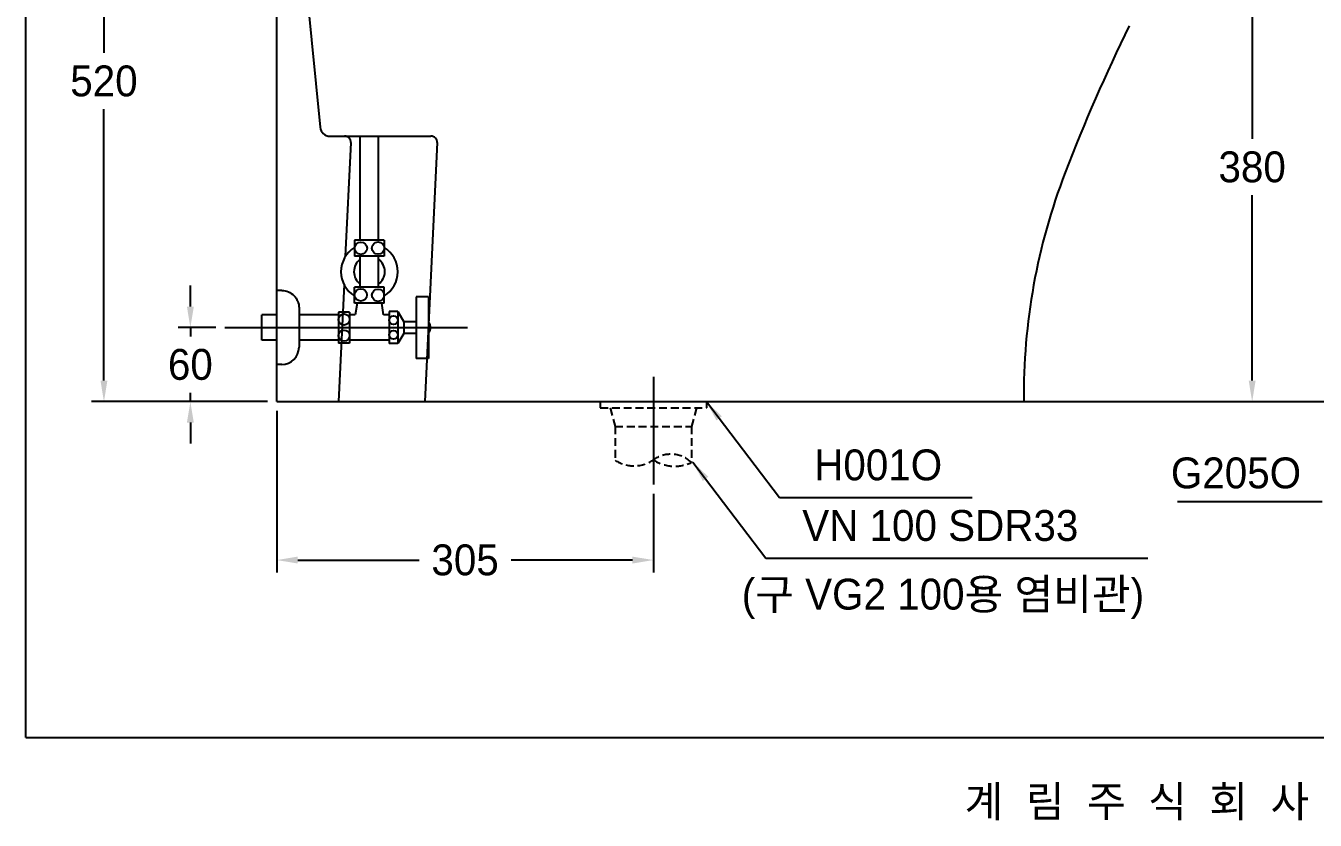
# Model space of a CAD drawing. Header units: millimetres. Extents: x 0 to 1800, y -67 to 2530.
# Drawn here: x 0 to 1044, y -67 to 577 of the extents above; entities that cross this region are included whole.
import ezdxf
from ezdxf.enums import TextEntityAlignment as Align
from ezdxf.lldxf.tags import DXFTag

# ---------------------------------------------------------------- set-up
doc = ezdxf.new("R2010")
doc.units = ezdxf.units.MM
doc.linetypes.add('DASHED2', pattern=[9.525, 6.35, -3.175])
for name, color, linetype in [('TEXT', 7, 'Continuous'), ('내부선 및 부속', 4, 'Continuous'), ('도각라인', 7, 'Continuous'), ('외형선', 3, 'Continuous'), ('점선', 6, 'DASHED2'), ('중심선', 1, 'DASHED'), ('치수선', 7, 'Continuous')]:
    doc.layers.add(name, color=color, linetype=linetype)
doc.styles.add('____', font='')
doc.styles.add('타이틀', font='H2GTRM.TTF', dxfattribs={"height": 25})
doc.styles.get('____').set_extended_font_data('굴림')
tags = doc.linetypes.add('DASHDOT', pattern=[70, 31, -13, 13, -13]).pattern_tags.tags
tags[10:11] = [DXFTag(74, 4), DXFTag(75, 0), DXFTag(340, '0'), DXFTag(46, 0.0), DXFTag(50, 0.0), DXFTag(44, 0.0), DXFTag(45, 0.0)]
tags[8:9] = [DXFTag(74, 4), DXFTag(75, 0), DXFTag(340, '0'), DXFTag(46, 0.0), DXFTag(50, 0.0), DXFTag(44, 0.0), DXFTag(45, 0.0)]
tags[6:7] = [DXFTag(74, 4), DXFTag(75, 0), DXFTag(340, '0'), DXFTag(46, 0.0), DXFTag(50, 0.0), DXFTag(44, 0.0), DXFTag(45, 0.0)]
tags[4:5] = [DXFTag(74, 4), DXFTag(75, 0), DXFTag(340, '0'), DXFTag(46, 0.0), DXFTag(50, 0.0), DXFTag(44, 0.0), DXFTag(45, 0.0)]
tags = doc.linetypes.add('DASHED', pattern=[25.72, 12.86, -12.86]).pattern_tags.tags
tags[6:7] = [DXFTag(74, 4), DXFTag(75, 0), DXFTag(340, '0'), DXFTag(46, 0.0), DXFTag(50, 0.0), DXFTag(44, 0.0), DXFTag(45, 0.0)]
tags[4:5] = [DXFTag(74, 4), DXFTag(75, 0), DXFTag(340, '0'), DXFTag(46, 0.0), DXFTag(50, 0.0), DXFTag(44, 0.0), DXFTag(45, 0.0)]
doc.dimstyles.new('MSADIM', dxfattribs={"dimtxt": 33, "dimasz": 17, "dimexe": 10, "dimexo": 7.5, "dimgap": 10, "dimtad": 0, "dimtih": 1, "dimtoh": 1, "dimdec": 0, "dimzin": 1, "dimdsep": 46, "dimtxsty": '____', "dimcen": 11.25, "dimadec": 0, "dimazin": 0, "dimtfac": 1, "dimtdec": 0, "dimtix": 1, "dimtmove": 0, "dimatfit": 3, "dimfxl": 0, "dimtolj": 1, "dimtzin": 1, "dimarcsym": 0})

# ---------------------------------------------------------------- blocks, each defined once
blk = doc.blocks.new('*D2')
at = {"layer": '치수선', "color": 0, "linetype": 'Continuous', "lineweight": -2}
for p, q in [((203.3, 264.6), (203.3, 133.8)), ((508.3, 197.4), (508.3, 133.8)), ((220.3, 143.8), (318.5, 143.8)), ((491.3, 143.8), (393.1, 143.8))]:
    blk.add_line(p, q, dxfattribs=at)
at = {"layer": '치수선', "color": 0, "linetype": 'Continuous'}
for points in [[(220.3, 146.6), (220.3, 141), (203.3, 143.8)], [(491.3, 146.6), (491.3, 141), (508.3, 143.8)]]:
    blk.add_solid(points, dxfattribs=at)
at = {"layer": '치수선', "color": 0, "linetype": 'Continuous', "insert": (355.8, 143.8), "char_height": 25, "attachment_point": 5, "style": '____'}
blk.add_mtext('\\A1;305', dxfattribs=at)
blk = doc.blocks.new('*D4')
at = {"layer": '치수선', "color": 0, "linetype": 'Continuous', "lineweight": -2}
for p, q in [((401.3, 791.3), (53.3, 791.3)), ((63.3, 774.3), (63.3, 554.5)), ((63.3, 289.1), (63.3, 508.9)), ((195.8, 272.1), (53.3, 272.1))]:
    blk.add_line(p, q, dxfattribs=at)
at = {"layer": '치수선', "color": 0, "linetype": 'Continuous'}
for points in [[(60.5, 774.3), (66.1, 774.3), (63.3, 791.3)], [(60.5, 289.1), (66.1, 289.1), (63.3, 272.1)]]:
    blk.add_solid(points, dxfattribs=at)
at = {"layer": '치수선', "color": 0, "linetype": 'Continuous', "insert": (63.3, 531.7), "char_height": 25, "attachment_point": 5, "style": '____'}
blk.add_mtext('\\A1;520', dxfattribs=at)
blk = doc.blocks.new('*D5')
at = {"layer": '치수선', "color": 0, "linetype": 'Continuous', "lineweight": -2}
for p, q in [((925.8, 652.1), (1003.3, 652.1)), ((993.3, 635.1), (993.3, 484.9)), ((993.3, 289.1), (993.3, 439.3)), ((951.7, 272.1), (1003.3, 272.1))]:
    blk.add_line(p, q, dxfattribs=at)
at = {"layer": '치수선', "color": 0, "linetype": 'Continuous'}
for points in [[(990.5, 635.1), (996.1, 635.1), (993.3, 652.1)], [(990.5, 289.1), (996.1, 289.1), (993.3, 272.1)]]:
    blk.add_solid(points, dxfattribs=at)
at = {"layer": '치수선', "color": 0, "linetype": 'Continuous', "insert": (993.3, 462.1), "char_height": 25, "attachment_point": 5, "style": '____'}
blk.add_mtext('\\A1;380', dxfattribs=at)
blk = doc.blocks.new('*D9')
at = {"layer": '치수선', "color": 0, "linetype": 'Continuous', "lineweight": -2}
for p, q in [((133.3, 349.1), (133.3, 366.1)), ((153.8, 332.1), (123.3, 332.1)), ((133.3, 332.1), (133.3, 324.9)), ((195.8, 272.1), (123.3, 272.1)), ((133.3, 272.1), (133.3, 279.3)), ((133.3, 255.1), (133.3, 238.1))]:
    blk.add_line(p, q, dxfattribs=at)
at = {"layer": '치수선', "color": 0, "linetype": 'Continuous'}
for points in [[(130.5, 349.1), (136.1, 349.1), (133.3, 332.1)], [(130.5, 255.1), (136.1, 255.1), (133.3, 272.1)]]:
    blk.add_solid(points, dxfattribs=at)
at = {"layer": '치수선', "color": 0, "linetype": 'Continuous', "insert": (133.3, 302.1), "char_height": 25, "attachment_point": 5, "style": '____'}
blk.add_mtext('\\A1;60', dxfattribs=at)

msp = doc.modelspace()

# ---------------------------------------------------------------- linework, layer by layer
at = {"layer": '내부선 및 부속', "linetype": 'Continuous'}
for p, q in [((258.2, 487.1), (328.2, 487.1)), ((270.8, 402.8), (270.8, 487.1)), ((285.8, 402.8), (285.8, 487.1)), ((333.2, 481.9), (323.3, 272.1)), ((266.3, 402.8), (266.3, 389.8)), ((290.3, 402.8), (266.3, 402.8)), ((290.3, 402.8), (290.3, 389.8)), ((290.3, 389.8), (266.3, 389.8)), ((288.8, 389.8), (267.8, 389.8)), ((270.8, 364.8), (270.8, 389.8)), ((285.8, 364.8), (285.8, 389.8)), ((207.3, 362.1), (203.3, 362.1)), ((290.3, 364.8), (266.3, 364.8)), ((266.3, 351.8), (266.3, 364.8)), ((290.3, 351.8), (290.3, 364.8)), ((316.3, 357.1), (316.3, 307.1)), ((326.3, 357.1), (316.3, 357.1)), ((326.3, 357.1), (326.3, 307.1)), ((221.3, 348.1), (221.3, 316.1)), ((290.3, 351.8), (266.3, 351.8)), ((268.3, 351.8), (266.8, 342.3)), ((289.8, 342.3), (288.3, 351.8)), ((301.3, 345.1), (294.3, 345.1)), ((294.3, 345.1), (294.3, 319.1)), ((301.3, 345.1), (301.3, 319.1)), ((301.3, 345.1), (306.3, 336.8)), ((191.3, 321.8), (191.3, 342.3)), ((203.3, 342.3), (191.3, 342.3)), ((253.3, 342.3), (221.3, 342.3)), ((253.3, 344.6), (253.3, 319.6)), ((262.3, 344.6), (253.3, 344.6)), ((262.3, 344.6), (262.3, 319.6)), ((266.8, 342.3), (262.3, 342.3)), ((294.3, 342.3), (289.8, 342.3)), ((306.3, 336.8), (306.3, 327.3)), ((316.3, 336.8), (306.3, 336.8)), ((306.3, 327.3), (301.3, 319.1)), ((316.3, 327.3), (306.3, 327.3)), ((203.3, 321.8), (191.3, 321.8)), ((253.3, 321.8), (221.3, 321.8)), ((262.3, 319.6), (253.3, 319.6)), ((294.3, 321.8), (262.3, 321.8)), ((301.3, 319.1), (294.3, 319.1)), ((326.3, 307.1), (316.3, 307.1)), ((207.3, 302.1), (203.3, 302.1))]:
    msp.add_line(p, q, dxfattribs=at)
at = {"layer": '내부선 및 부속', "linetype": 'Continuous', "flags": 128}
for points in [[(207.3, 362.1, -0.414214), (221.3, 348.1)], [(326.3, 336.6, -0.31563), (326.3, 327.6)]]:
    msp.add_lwpolyline(points, format="xyb", dxfattribs=at)
at = {"layer": '내부선 및 부속', "linetype": 'Continuous'}
for centre, radius in [((271.4, 396.3), 5), ((285.3, 396.5), 5), ((271.3, 358.5), 5), ((285.3, 358.3), 5), ((257.8, 338.6), 4.5), ((297.8, 338.1), 3.5), ((257.8, 325.6), 4.5), ((297.8, 326.1), 3.5)]:
    msp.add_circle(centre, radius, dxfattribs=at)
for centre, radius, start, end in [((328.2, 482.1), 5, 357.2985, 90), ((278.3, 377.3), 23, 121.4489, 238.551), ((278.3, 377.3), 23, 301.449, 58.551), ((278.3, 377.3), 12.5, 126.8699, 233.1301), ((278.3, 377.3), 12.5, 306.8699, 53.1301), ((207.3, 316.1), 14, 270, 360)]:
    msp.add_arc(centre, radius, start, end, dxfattribs=at)
at = {"layer": '도각라인', "color": 7}
msp.add_line((0, 0), (0, 2530), dxfattribs=at)
at = {"layer": '도각라인'}
msp.add_line((0, 0), (1800, 0), dxfattribs=at)
at = {"layer": '외형선', "linetype": 'Continuous'}
for p, q in [((203.3, 272.1), (203.3, 966.5)), ((223.3, 646.6), (238.3, 494.3)), ((263.2, 481.9), (258.8, 389.6)), ((257.8, 367), (253.3, 272.1)), ((203.3, 272.1), (1749.6, 272.1)), ((253.3, 272.1), (808.3, 272.1))]:
    msp.add_line(p, q, dxfattribs=at)
at = {"layer": '외형선'}
msp.add_line((246.3, 487.1), (258.2, 487.1), dxfattribs=at)
at = {"layer": '외형선', "linetype": 'Continuous'}
for centre, radius, start, end in [((2241.1, -82.7), 1500, 153.9297, 158.8857), ((246.3, 495.1), 8, 185.6305, 270), ((258.2, 482.1), 5, 357.2985, 90), ((1308.3, 277.5), 500, 158.8857, 180.622)]:
    msp.add_arc(centre, radius, start, end, dxfattribs=at)
at = {"layer": '점선'}
for p, q in [((465.3, 272.1), (465.3, 267.1)), ((551.3, 272.1), (551.3, 267.1)), ((465.3, 267.1), (551.3, 267.1)), ((473.3, 267.1), (477.3, 252.1)), ((543.3, 267.1), (539.3, 252.1)), ((477.3, 252.1), (539.3, 252.1)), ((477.3, 252.1), (477.3, 224.6)), ((539.3, 252.1), (539.3, 222.8))]:
    msp.add_line(p, q, dxfattribs=at)
for centre, radius, start, end in [((492.6, 248.2), 28.1, 237.1476, 305.6288), ((525.7, 251.9), 32.1, 237.1903, 295.1018), ((522.5, 205.1), 24.4, 46.5379, 123.8822)]:
    msp.add_arc(centre, radius, start, end, dxfattribs=at)
at = {"layer": '중심선', "linetype": 'DASHDOT'}
for p, q in [((161.3, 332.1), (357.7, 332.1)), ((508.3, 292.1), (508.3, 204.9))]:
    msp.add_line(p, q, dxfattribs=at)
at = {"layer": '치수선', "linetype": 'Continuous'}
for p, q in [((627.4, 194.6), (766.4, 194.6)), ((1050.1, 190.9), (932.7, 190.9)), ((616.5, 145.3), (908.8, 145.3))]:
    msp.add_line(p, q, dxfattribs=at)

# ---------------------------------------------------------------- texts
at = {"layer": 'TEXT', "style": '타이틀'}
msp.add_text('계  림  주  식  회  사', height=25, dxfattribs=at).set_placement((900, -51.7), align=Align.MIDDLE_CENTER)
at = {"layer": 'TEXT', "char_height": 25, "attachment_point": 1, "line_spacing_factor": 0.963855, "style": '타이틀'}
for s, insert, width in [('\\A1; H001O', (629.5, 233.4), 361.787), ('\\A1; G205O', (918.4, 226.9), 248.993), ('\\A1;VN 100 SDR33', (628.9, 184.3), 379.657), ('\\A1;(구 VG2 100{\\fGulim|b0|i0|c129|p50;용 염비관)}', (579.9, 128.7), 379.657)]:
    msp.add_mtext(s, dxfattribs=dict(at, insert=insert, width=width))

# ---------------------------------------------------------------- dimensions: what is measured, and where the dimension line sits
at = {"layer": '치수선', "linetype": 'Continuous'}
dim = msp.add_linear_dim(base=(63.3, 791.3), p1=(203.3, 272.1), p2=(408.8, 791.3), angle=90, text='520', dimstyle='MSADIM', override={"dimtxt": 25}, dxfattribs=at)
dim.commit()
dim.dimension.update_dxf_attribs({"geometry": '*D4', "text_midpoint": (63.3, 531.7)})
for base, p1, p2, picture, middle in [((993.3, 652.1), (944.2, 272.1), (918.3, 652.1), '*D5', (993.3, 462.1)), ((133.3, 332.1), (203.3, 272.1), (161.3, 332.1), '*D9', (133.3, 302.1))]:
    dim = msp.add_linear_dim(base=base, p1=p1, p2=p2, angle=90, dimstyle='MSADIM', override={"dimtxt": 25}, dxfattribs=at)
    dim.commit()
    dim.dimension.update_dxf_attribs({"geometry": picture, "text_midpoint": middle})
dim = msp.add_linear_dim(base=(508.3, 143.8), p1=(203.3, 272.1), p2=(508.3, 204.9), dimstyle='MSADIM', override={"dimtxt": 25}, dxfattribs=at)
dim.commit()
dim.dimension.update_dxf_attribs({"geometry": '*D2', "text_midpoint": (355.8, 143.8), "dimtype": 160})

# ---------------------------------------------------------------- leaders
for points, override in [([(551.3, 272.1), (610.4, 194.6), (627.4, 194.6)], {"dimtxt": 30}), ([(540.3, 223.1), (599.5, 145.3), (616.5, 145.3)], {"dimtxt": 25})]:
    msp.add_leader(points, dimstyle='MSADIM', override=override, dxfattribs=at)

doc.saveas('drawing.dxf')
